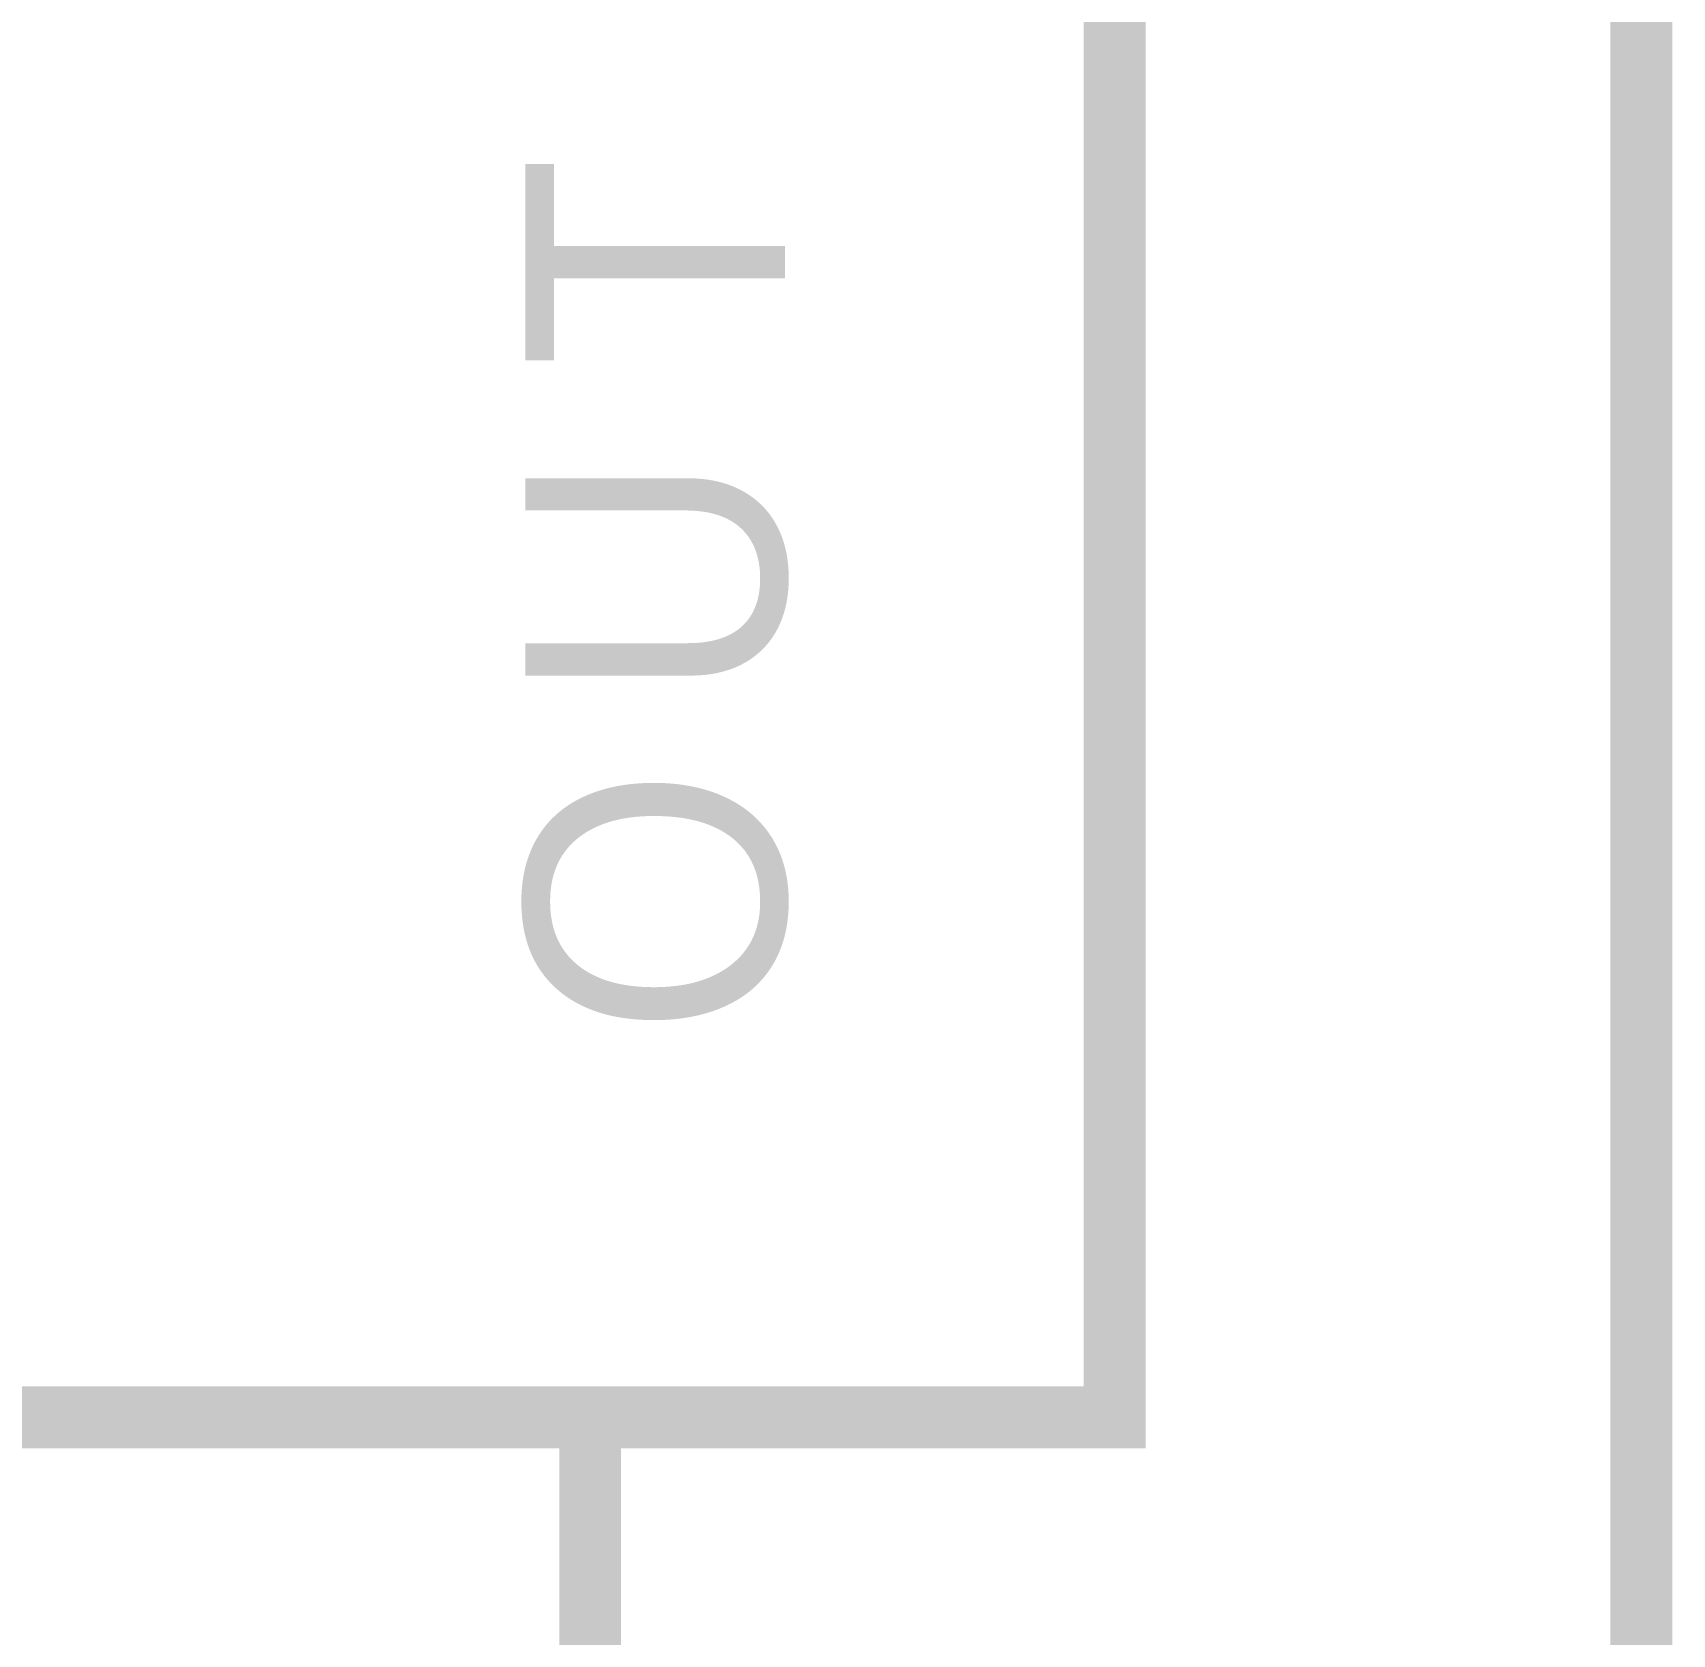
# Model space of a CAD drawing. Header units: inches. Extents: x 0 to 22.3, y 0 to 15.7.
# Drawn here: x 3.294 to 3.6063, y 4.0587 to 4.3637 of the extents above; entities that cross this region are included whole.
import ezdxf

# ---------------------------------------------------------------- set-up
doc = ezdxf.new("R2010")
doc.units = ezdxf.units.IN
doc.header["$MEASUREMENT"] = 0
doc.layers.add('Sheet', color=255, linetype='Continuous')

msp = doc.modelspace()

# ---------------------------------------------------------------- linework, layer by layer
at = {"layer": 'Sheet'}
for points in [[(3.60041, 5.27002, 0.0118, 0.0118, 0), (3.60041, 4.00014, 0.0118, 0.0118, 0), (3.60041, 3.9303, 0.0118, 0.0118, 0)], [(3.40017, 4.10003, 0.0118, 0.0118, 0), (3.40017, 4.00014, 0.0118, 0.0118, 0)]]:
    msp.add_lwpolyline(points, format="xyseb", dxfattribs=at)
for points in [[(2.90022, 4.59994, 0.0118, 0.0118, 0), (3.50007, 4.59994, 0.0118, 0.0118, 0), (3.50007, 4.10003, 0.0118, 0.0118, 0), (2.90022, 4.10003, 0.0118, 0.0118, 0), (2.90022, 4.59994, 0.0118, 0.0118, 0)], [(2.90022, 4.59994, 0.0039, 0.0039, 0), (2.90022, 4.10003, 0.0039, 0.0039, 0), (3.50007, 4.10003, 0.0039, 0.0039, 0), (3.50007, 4.59994, 0.0039, 0.0039, 0), (2.90022, 4.59994, 0.0039, 0.0039, 0), (2.90022, 4.59994, 0.0039, 0.0039, 0)]]:
    msp.add_lwpolyline(points, format="xyseb", close=True, dxfattribs=at)

# ---------------------------------------------------------------- texts
for s, p in [('T', (3.4373, 4.29982)), ('U', (3.4373, 4.23617)), ('O', (3.4373, 4.17252))]:
    msp.add_text(s, height=0.0495, rotation=90, dxfattribs=at).set_placement(p)

doc.saveas('drawing.dxf')
